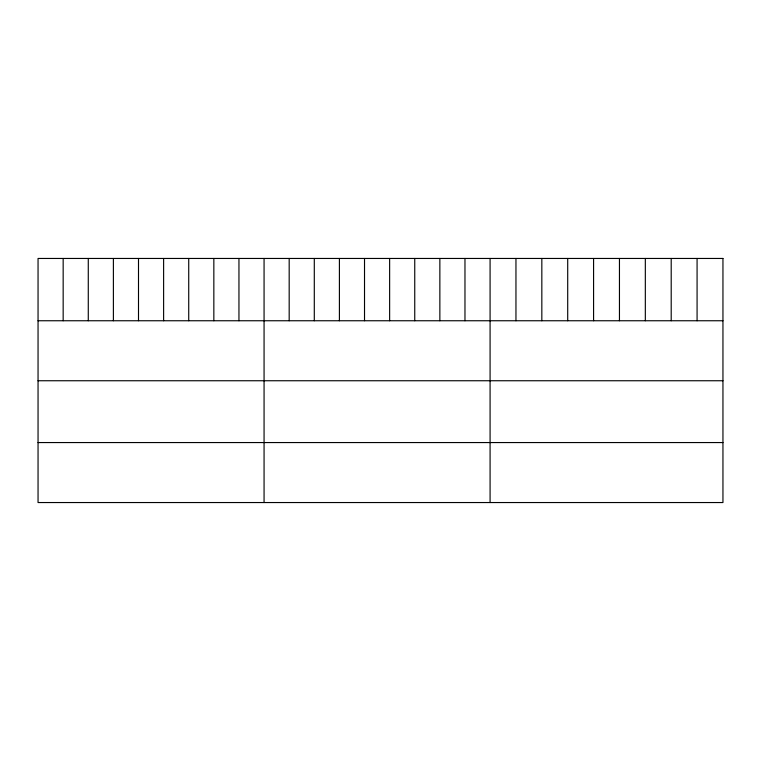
<?xml version="1.0" encoding="UTF-8"?>
<svg xmlns="http://www.w3.org/2000/svg" width="761" height="761" viewBox="0 0 761 761"><rect width="100%" height="100%" fill="white"/><g stroke="black" fill="none" stroke-linecap="round" stroke-linejoin="round"><path stroke-width="1.14" d="M38.05 320.752L722.95 320.752M38.05 380.747L722.95 380.747M38.05 442.56L722.95 442.56M697.076 258.455L697.076 320.752M671.202 258.455L671.202 320.752M645.328 258.455L645.328 320.752M619.454 258.455L619.454 320.752M593.58 258.455L593.58 320.752M567.706 258.455L567.706 320.752M541.832 258.455L541.832 320.752M515.958 258.455L515.958 320.752M490.084 258.455L490.084 502.545M464.971 258.455L464.971 320.752M439.858 258.455L439.858 320.752M414.745 258.455L414.745 320.752M389.632 258.455L389.632 320.752M364.519 258.455L364.519 320.752M339.406 258.455L339.406 320.752M314.293 258.455L314.293 320.752M289.18 258.455L289.18 320.752M264.067 258.455L264.067 502.545M238.954 258.455L238.954 320.752M213.841 258.455L213.841 320.752M188.728 258.455L188.728 320.752M163.615 258.455L163.615 320.752M138.502 258.455L138.502 320.752M113.389 258.455L113.389 320.752M88.276 258.455L88.276 320.752M63.163 258.455L63.163 320.752M722.95 258.455L38.05 258.455L38.05 502.545L722.95 502.545L722.95 258.455"/></g></svg>
